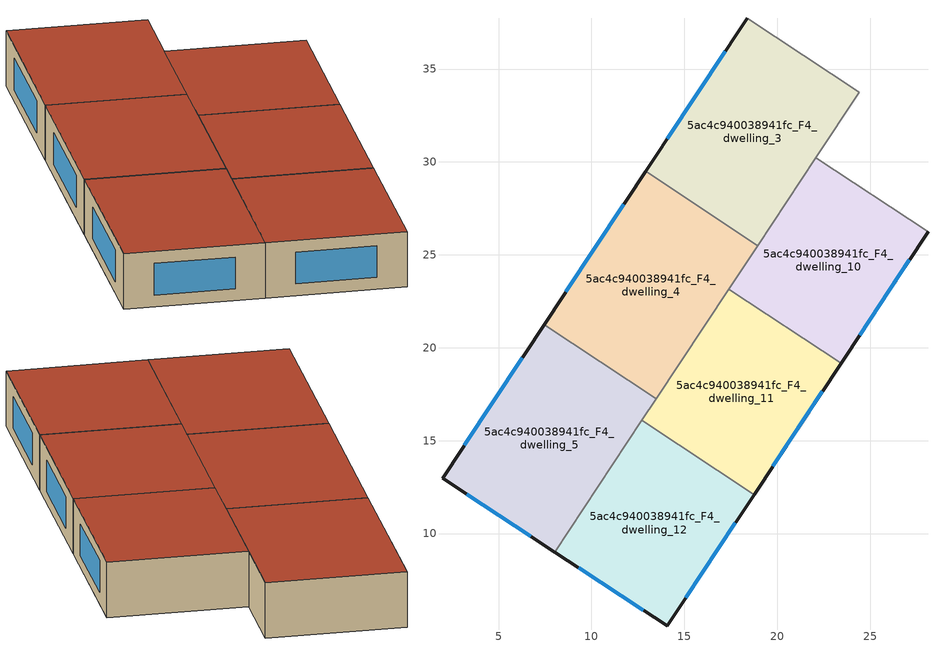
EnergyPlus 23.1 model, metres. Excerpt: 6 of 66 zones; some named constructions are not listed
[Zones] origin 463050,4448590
5ac4c940038941fc_F4_dwelling_10
 floor to 5ac4c940038941fc_F3_dwelling_10 (EU_floor_Construction): 28.11,26.24 23.43,19.17 17.4,23.16 22.08,30.23 z12
 wall outside (EU_wall_Construction): 23.43,19.17 28.11,26.24 z12:15
 wall to 5ac4c940038941fc_F4_dwelling_9 (EU_wall_Construction): 28.11,26.24 22.08,30.23 z12:15
 wall to 5ac4c940038941fc_F4_dwelling_11 (EU_wall_Construction): 17.4,23.16 23.43,19.17 z12:15
 wall to 5ac4c940038941fc_F4_dwelling_3 (EU_wall_Construction): 22.08,30.23 18.95,25.5 z12:15
 wall to 5ac4c940038941fc_F4_dwelling_4 (EU_wall_Construction): 18.95,25.5 17.4,23.16 z12:15
 window (EU_Window_Construction): 24.43,20.68 27.11,24.73 z12.64:14.36
 roof outside (EU_roof_Construction): 23.43,19.17 28.11,26.24 22.08,30.23 17.4,23.16 z15
5ac4c940038941fc_F4_dwelling_11
 floor to 5ac4c940038941fc_F3_dwelling_11 (EU_floor_Construction): 23.43,19.17 18.75,12.1 12.72,16.09 17.4,23.16 z12
 wall outside (EU_wall_Construction): 18.75,12.1 23.43,19.17 z12:15
 wall to 5ac4c940038941fc_F4_dwelling_12 (EU_wall_Construction): 12.72,16.09 18.75,12.1 z12:15
 wall to 5ac4c940038941fc_F4_dwelling_4 (EU_wall_Construction): 17.4,23.16 13.48,17.25 z12:15
 wall to 5ac4c940038941fc_F4_dwelling_5 (EU_wall_Construction): 13.48,17.25 12.72,16.09 z12:15
 window (EU_Window_Construction): 19.75,13.61 22.43,17.65 z12.64:14.36
 roof outside (EU_roof_Construction): 18.75,12.1 23.43,19.17 17.4,23.16 12.72,16.09 z15
5ac4c940038941fc_F4_dwelling_12
 floor to 5ac4c940038941fc_F3_dwelling_12 (EU_floor_Construction): 18.75,12.1 14.08,5.04 8.03,9.01 12.72,16.09 z12
 wall outside (EU_wall_Construction): 8.03,9.01 14.08,5.04 18.75,12.1 z12:15
 wall to 5ac4c940038941fc_F4_dwelling_5 (EU_wall_Construction): 12.72,16.09 8.03,9.01 z12:15
 window (EU_Window_Construction): 15.08,6.55 17.75,10.58 / 9.33,8.16 12.78,5.89 z12.64:14.36
 roof outside (EU_roof_Construction): 14.08,5.04 18.75,12.1 12.72,16.09 8.03,9.01 z15
5ac4c940038941fc_F4_dwelling_3
 floor to 5ac4c940038941fc_F3_dwelling_3 (EU_floor_Construction): 24.41,33.75 18.95,25.5 12.92,29.49 18.38,37.74 z12
 wall outside (EU_wall_Construction): 18.38,37.74 12.92,29.49 z12:15
 wall to 5ac4c940038941fc_F4_dwelling_2 (EU_wall_Construction): 24.41,33.75 18.38,37.74 z12:15
 wall to 5ac4c940038941fc_F4_dwelling_4 (EU_wall_Construction): 12.92,29.49 18.95,25.5 z12:15
 wall to 5ac4c940038941fc_F4_dwelling_9 (EU_wall_Construction): 22.08,30.23 24.41,33.75 z12:15
 window (EU_Window_Construction): 17.21,35.97 14.09,31.26 z12.64:14.36
 roof outside (EU_roof_Construction): 18.95,25.5 24.41,33.75 18.38,37.74 12.92,29.49 z15
5ac4c940038941fc_F4_dwelling_4
 floor to 5ac4c940038941fc_F3_dwelling_4 (EU_floor_Construction): 18.95,25.5 13.48,17.25 7.45,21.24 12.92,29.49 z12
 wall outside (EU_wall_Construction): 12.92,29.49 7.45,21.24 z12:15
 wall to 5ac4c940038941fc_F4_dwelling_5 (EU_wall_Construction): 7.45,21.24 13.48,17.25 z12:15
 window (EU_Window_Construction): 11.75,27.72 8.62,23.01 z12.64:14.36
 roof outside (EU_roof_Construction): 13.48,17.25 18.95,25.5 12.92,29.49 7.45,21.24 z15
5ac4c940038941fc_F4_dwelling_5
 floor to 5ac4c940038941fc_F3_dwelling_5 (EU_floor_Construction): 13.48,17.25 8.03,9.01 1.98,12.98 7.45,21.24 z12
 wall outside (EU_wall_Construction): 7.45,21.24 1.98,12.98 8.03,9.01 z12:15
 window (EU_Window_Construction): 3.28,12.13 6.74,9.86 / 6.28,19.47 3.16,14.75 z12.64:14.36
 roof outside (EU_roof_Construction): 8.03,9.01 13.48,17.25 7.45,21.24 1.98,12.98 z15
[SCHEDULE:FILE] Column Number=1; Rows to Skip at Top=0; Number of Hours of Data=8760; Column Separator=Comma; Interpolate to Timestep=No; Minutes per Item=60; Adjust Schedule for Daylight Savings=Yes
Name | File
EU_Step8_GainSchedule_5ac4c940038941fc_F4_dwelling_0_f000 | ../../schedules/5ac4c940038941fc/5ac4c940038941fc_F4_dwelling_0_f000_gain.csv
EU_Step8_GainSchedule_5ac4c940038941fc_F4_dwelling_1_f000 | ../../schedules/5ac4c940038941fc/5ac4c940038941fc_F4_dwelling_1_f000_gain.csv
EU_Step8_GainSchedule_5ac4c940038941fc_F4_dwelling_2_f000 | ../../schedules/5ac4c940038941fc/5ac4c940038941fc_F4_dwelling_2_f000_gain.csv
EU_Step8_GainSchedule_5ac4c940038941fc_F4_dwelling_3_f000 | ../../schedules/5ac4c940038941fc/5ac4c940038941fc_F4_dwelling_3_f000_gain.csv
EU_Step8_GainSchedule_5ac4c940038941fc_F4_dwelling_4_f000 | ../../schedules/5ac4c940038941fc/5ac4c940038941fc_F4_dwelling_4_f000_gain.csv
EU_Step8_GainSchedule_5ac4c940038941fc_F4_dwelling_5_f000 | ../../schedules/5ac4c940038941fc/5ac4c940038941fc_F4_dwelling_5_f000_gain.csv
EU_Step8_GainSchedule_5ac4c940038941fc_F4_dwelling_6_f000 | ../../schedules/5ac4c940038941fc/5ac4c940038941fc_F4_dwelling_6_f000_gain.csv
EU_Step8_GainSchedule_5ac4c940038941fc_F4_dwelling_7_f000 | ../../schedules/5ac4c940038941fc/5ac4c940038941fc_F4_dwelling_7_f000_gain.csv
EU_Step8_GainSchedule_5ac4c940038941fc_F4_dwelling_8_f000 | ../../schedules/5ac4c940038941fc/5ac4c940038941fc_F4_dwelling_8_f000_gain.csv
EU_Step8_GainSchedule_5ac4c940038941fc_F4_dwelling_9_f000 | ../../schedules/5ac4c940038941fc/5ac4c940038941fc_F4_dwelling_9_f000_gain.csv
EU_Step8_GainSchedule_5ac4c940038941fc_F4_dwelling_10_f000 | ../../schedules/5ac4c940038941fc/5ac4c940038941fc_F4_dwelling_10_f000_gain.csv
EU_Step8_GainSchedule_5ac4c940038941fc_F4_dwelling_11_f000 | ../../schedules/5ac4c940038941fc/5ac4c940038941fc_F4_dwelling_11_f000_gain.csv
EU_Step8_GainSchedule_5ac4c940038941fc_F4_dwelling_12_f000 | ../../schedules/5ac4c940038941fc/5ac4c940038941fc_F4_dwelling_12_f000_gain.csv
